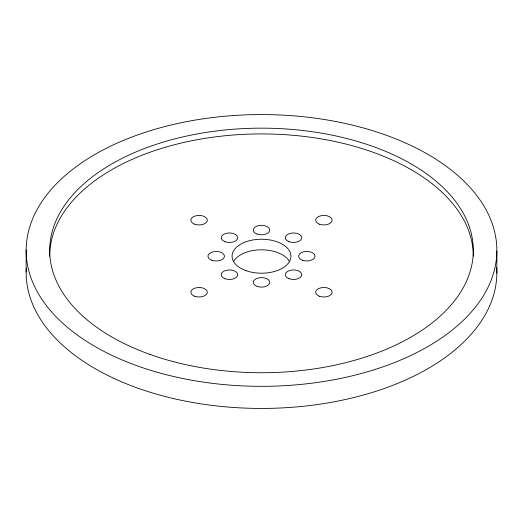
<?xml version="1.0" encoding="UTF-8"?>
<svg xmlns="http://www.w3.org/2000/svg" width="523" height="523" viewBox="0 0 523 523"><rect width="100%" height="100%" fill="white"/><g stroke="black" fill="none" stroke-linecap="round" stroke-linejoin="round"><path stroke-width="0.78" d="M496.85 250.994A235.35 135.882 0 0 1 143.014 367.852A235.35 135.882 0 0 1 144.636 132.509A235.35 135.882 0 0 1 496.85 250.994L496.85 273.091M26.15 249.909L26.15 272.006M49.685 256.218A211.815 122.29 0 0 1 261.5 133.927A211.815 122.29 0 0 1 473.315 256.218M233.82 261.029A29.419 16.984 0 0 1 261.5 249.798A29.419 16.984 0 0 1 289.18 261.029M496.7 267.658A235.35 135.882 0 0 1 261.905 408.43A235.35 135.882 0 0 1 26.274 268.129M246 270.653A29.419 16.984 0 0 0 290.906 256.747A29.419 16.984 0 0 0 247.601 241.247A29.419 16.984 0 0 0 246 270.653M289.003 241.691A8.237 4.753 0 0 0 301.758 238.004A8.237 4.753 0 0 0 289.847 233.467A8.237 4.753 0 0 0 289.003 241.691M302.49 260.264A8.237 4.753 0 0 0 315.042 256.348A8.237 4.753 0 0 0 302.889 252.034A8.237 4.753 0 0 0 302.49 260.264M289.003 278.681A8.237 4.753 0 0 0 301.758 274.993A8.237 4.753 0 0 0 289.847 270.456A8.237 4.753 0 0 0 289.003 278.681M257.185 286.421A8.237 4.753 0 0 0 269.737 282.505A8.237 4.753 0 0 0 257.584 278.19A8.237 4.753 0 0 0 257.185 286.421M224.929 278.681A8.237 4.753 0 0 0 237.69 274.993A8.237 4.753 0 0 0 225.773 270.456A8.237 4.753 0 0 0 224.929 278.681M211.88 260.264A8.237 4.753 0 0 0 224.426 256.348A8.237 4.753 0 0 0 212.279 252.034A8.237 4.753 0 0 0 211.88 260.264M224.929 241.691A8.237 4.753 0 0 0 237.69 238.004A8.237 4.753 0 0 0 225.773 233.467A8.237 4.753 0 0 0 224.929 241.691M257.185 234.108A8.237 4.753 0 0 0 269.737 230.192A8.237 4.753 0 0 0 257.584 225.877A8.237 4.753 0 0 0 257.185 234.108M319.566 224.23A8.237 4.753 0 0 0 332.138 220.333A8.237 4.753 0 0 0 320.011 215.992A8.237 4.753 0 0 0 319.566 224.23M194.752 224.23A8.237 4.753 0 0 0 207.324 220.333A8.237 4.753 0 0 0 195.197 215.992A8.237 4.753 0 0 0 194.752 224.23M194.752 296.286A8.237 4.753 0 0 0 207.324 292.396A8.237 4.753 0 0 0 195.197 288.055A8.237 4.753 0 0 0 194.752 296.286M319.566 296.286A8.237 4.753 0 0 0 332.138 292.396A8.237 4.753 0 0 0 320.011 288.055A8.237 4.753 0 0 0 319.566 296.286M149.879 354.385A211.815 122.29 0 0 0 473.21 254.289A211.815 122.29 0 0 0 161.404 142.674A211.815 122.29 0 0 0 149.879 354.385"/></g></svg>
